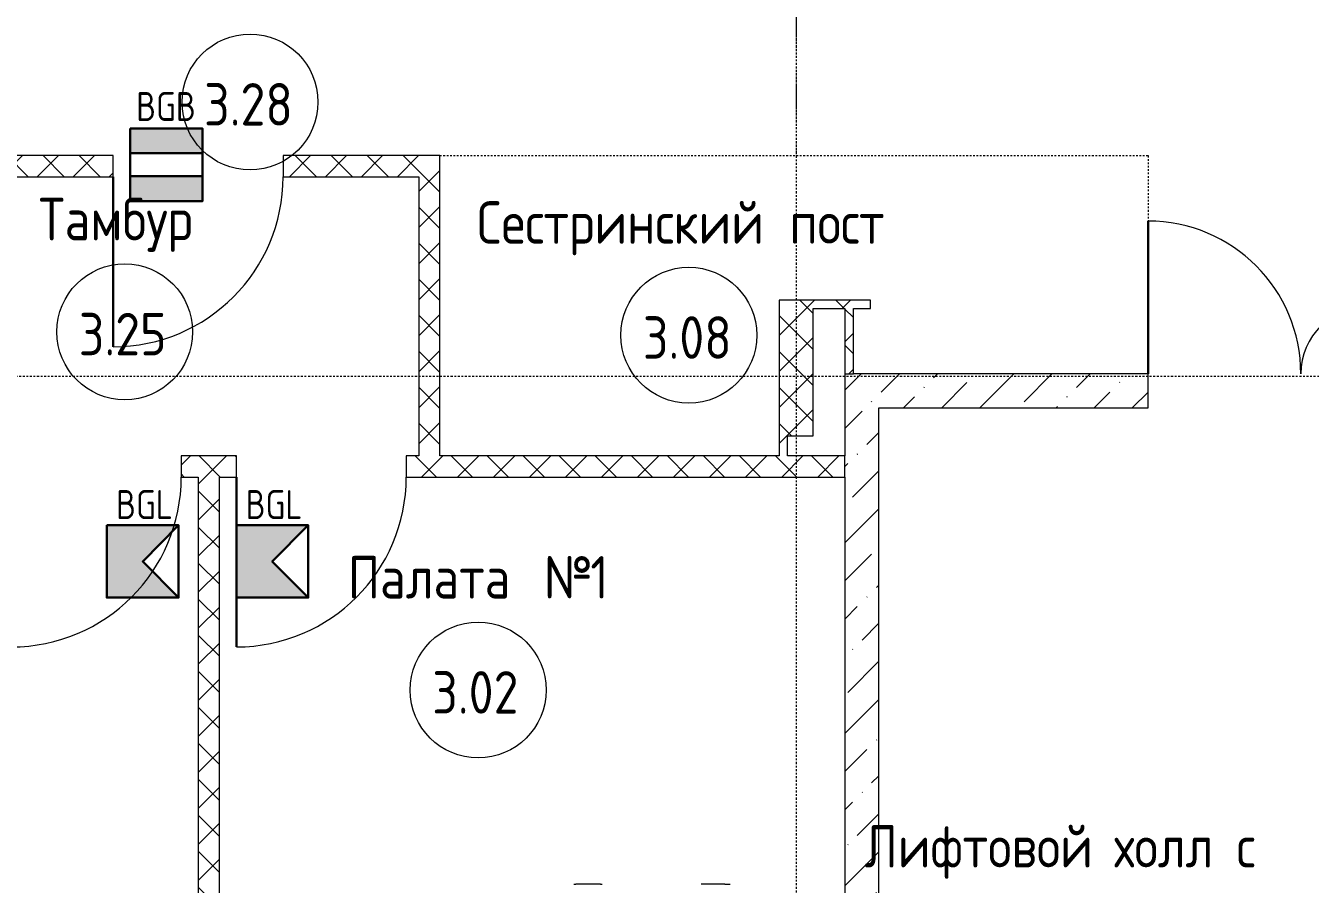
# Model space of a CAD drawing. Header units: millimetres. Extents: x -174154 to -170572, y -111302 to -109817.
# Drawn here: x -172432.5 to -172356.8, y -110912.2 to -110861.6 of the extents above; entities that cross this region are included whole.
import ezdxf

# ---------------------------------------------------------------- set-up
doc = ezdxf.new("R2010")
doc.units = ezdxf.units.MM
for name, pattern in [('ACAD_ISO02W100', [15, 12, -3]), ('ADSK_Линия сетки', [21, 12, -3, 3, -3]), ('ADSK_Штрих_ш3 п1_5', [4.5, 3, -1.5])]:
    doc.linetypes.add(name, pattern=pattern)
for name, color, linetype, lineweight in [('!Подложка', 252, 'ACAD_ISO02W100', 25), ('Двери', 7, 'Continuous', 18), ('Марки помещений', 7, 'Continuous', 18), ('ОПС', 1, 'Continuous', 30), ('Оси', 7, 'Continuous', 9), ('Панель', 7, 'Continuous', 18), ('ПС', 1, 'Continuous', 50), ('Специальное оборудование', 7, 'Continuous', 18), ('Стены разрез', 7, 'Continuous', 40), ('Стены штриховка', 7, 'Continuous', 18)]:
    doc.layers.add(name, color=color, linetype=linetype, lineweight=lineweight)
doc.layers.add('_Разделитель помещений_', color=4, linetype='ADSK_Штрих_ш3 п1_5', lineweight=40, true_color=0x00ffff)
doc.layers.add('PRSHEME', color=7, linetype='Continuous')
doc.styles.add('GOST Common', font='GOST Common.ttf', dxfattribs={"width": 0.9, "height": 250})
doc.styles.get("Standard").update_dxf_attribs({"font": 'GOST_A.TTF'})
pattern_1 = [(45, (30280, 12305), (-106.066, 106.066), []), (135, (30280, 12305), (-106.066, -106.066), [])]
pattern_2 = [(45, (30280, 12305), (84.1903, 308.6967), [396.875, -79.375, 3.353, -76.022])]

# ---------------------------------------------------------------- blocks, each defined once
blk = doc.blocks.new('*U10')
at = {"layer": 'PRSHEME', "lineweight": 25}
for points in [[(0, 299.7), (298.1, 299.7), (298.1, 198.4), (0, 198.4)], [(0, 102.8), (298.1, 102.8), (298.1, 0), (0, 0)]]:
    blk.add_hatch(color=30, dxfattribs=at).paths.add_polyline_path(points)
at = {"layer": 'PRSHEME', "color": 30, "lineweight": 30}
for p, q in [((0, 198.4), (298.1, 198.4)), ((0, 102.8), (298.1, 102.8))]:
    blk.add_line(p, q, dxfattribs=at)
at = {"layer": 'PRSHEME', "color": 30, "lineweight": 25}
for points in [[(0, 299.7), (298.1, 299.7), (298.1, 198.4), (0, 198.4)], [(0, 102.8), (298.1, 102.8), (298.1, 0), (0, 0)]]:
    blk.add_lwpolyline(points, close=True, dxfattribs=at)
at = {"layer": 'PRSHEME', "color": 30, "lineweight": 30}
blk.add_lwpolyline([(0, 299.7), (298.1, 299.7), (298.1, 0), (0, 0)], close=True, dxfattribs=at)
at = {"layer": 'ПС', "color": 0, "ltscale": 300, "insert": (147.7, 391), "char_height": 120, "width": 178.902, "attachment_point": 5, "bg_fill": 3, "box_fill_scale": 1, "bg_fill_color": 256, "bg_fill_transparency": 0}
blk.add_mtext('BGB', dxfattribs=at)
blk = doc.blocks.new('*U9')
at = {"layer": 'ОПС', "lineweight": 25, "ltscale": 10}
h = blk.add_hatch(color=5, dxfattribs=at)
h.dxf.hatch_style = 1
h.paths.add_polyline_path([(-0.1, 299.7), (-0.1, 0.5), (296.9, 0.5), (148.4, 150.1), (296.9, 299.7)])
at = {"layer": 'ОПС', "color": 5, "ltscale": 100}
blk.add_lwpolyline([(-0.1, 299.7), (296.9, 299.7), (296.9, 0.5), (-0.1, 0.5)], close=True, dxfattribs=at)
blk.add_lwpolyline([(296.9, 299.7), (148.4, 150.1), (296.9, 0.5)], dxfattribs=at)
at = {"layer": 'ПС', "color": 0, "ltscale": 300, "insert": (155.5, 385.2), "char_height": 120, "width": 171.598, "attachment_point": 5, "bg_fill": 3, "box_fill_scale": 1, "bg_fill_color": 256, "bg_fill_transparency": 0}
blk.add_mtext('BGL', dxfattribs=at)
blk = doc.blocks.new('Medical_All_ARJO_Enterprise-8000_Patient-Bed - Citadel-V3-В_АР_ПЭ_03 Этаж')
at = {"layer": 'Специальное оборудование'}
for p, q in [((-180.3, 516), (-177.6, 516)), ((-177.6, 516), (-172.9, 516)), ((-27.7, 516), (-172.9, 516)), ((-172.9, 516), (-172.9, 514.8)), ((-27.7, 514.8), (-27.7, 516)), ((-27.7, 516), (-23.1, 516)), ((-23.1, 516), (-20.3, 516)), ((704.7, 516), (568.2, 516)), ((704.7, 516), (718.3, 516)), ((718.3, 516), (728.2, 516)), ((728.2, 516), (732.2, 516))]:
    blk.add_line(p, q, dxfattribs=at)
at = {"layer": 'Специальное оборудование', "flags": 128}
for points in [[(-183, 515.1), (-181.7, 515.7), (-180.3, 516)], [(-20.3, 516), (-18.9, 515.7), (-17.6, 515.1)], [(732.2, 516), (734.3, 515.7), (736.3, 515.1)]]:
    blk.add_lwpolyline(points, dxfattribs=at)
at = {"layer": 'Специальное оборудование'}
for centre in [(568.2, 482.2), (704.7, 482.2)]:
    blk.add_ellipse(centre, major_axis=(0, 33.7), ratio=0.34202, start_param=0, end_param=0.261799, dxfattribs=at)
blk = doc.blocks.new('AC_Дверь_Двупольная_ПВХ - 1260х2080h М-799338-В_АР_ПЭ_03 Этаж')
at = {"layer": 'Панель', "lineweight": 30}
for p, q in [((-650, 100), (-650, 1000)), ((650, 100), (650, 500))]:
    blk.add_line(p, q, dxfattribs=at)
at = {"layer": 'Панель'}
for centre, radius, start, end in [((-650, 100), 900, 360, 90), ((650, 100), 400, 90, 180)]:
    blk.add_arc(centre, radius, start, end, dxfattribs=at)
blk = doc.blocks.new('AC_Дверь_Однопольная_ДеревяннаяНаружная_ГОСТ24698-81 - 960х2080h ГЛ-799317-В_АР_ПЭ_03 Этаж')
at = {"layer": 'Панель', "lineweight": 30}
blk.add_line((500, 62.5), (500, 1062.5), dxfattribs=at)
at = {"layer": 'Панель'}
blk.add_arc((500, 62.5), 1000, 90, 180, dxfattribs=at)
blk = doc.blocks.new('ADSK_Марка_Помещение_2_ГОСТ21-501-2011 - Имя и Категория-86712-В_АР_ПЭ_03 Этаж')
at = {"layer": 'Марки помещений'}
blk.add_circle((0, 0), 4, dxfattribs=at)
blk = doc.blocks.new('A$C7b4e20c5')
at = {"layer": 'Стены разрез', "lineweight": 20, "true_color": 0x636466}
h = blk.add_hatch(dxfattribs=at)
h.set_pattern_fill('FP_1', color=251, style=0, pattern_type=2)
h.set_pattern_definition(pattern_1)
h.paths.add_polyline_path([(12807.5, 6640), (12807.5, 6765), (12009.1, 6765), (12009.1, 6640), (12138.9, 6640)])
h.paths.add_polyline_path([(11009.1, 6640), (11009.1, 6765), (4555, 6765), (4555, 6640), (10109.1, 6640)])
h.paths.add_polyline_path([(3555, 6640), (3555, 6765), (2555, 6765), (2555, 6640), (3125.2, 6640)])
h = blk.add_hatch(dxfattribs=at)
h.set_pattern_fill('FP_1', color=251, style=0, pattern_type=2)
h.set_pattern_definition(pattern_1)
h.paths.add_polyline_path([(12932.5, 4997.5), (12932.5, 6765), (12807.5, 6765), (12807.5, 4997.5)])
h = blk.add_hatch(dxfattribs=at)
h.set_pattern_fill('FP_1', color=251, style=0, pattern_type=2)
h.set_pattern_definition(pattern_1)
h.paths.add_polyline_path([(15130, 5115), (15130, 5915), (14930, 5915), (14930, 5115), (14980, 5115)])
h = blk.add_hatch(dxfattribs=at)
h.set_pattern_fill('FP_1', color=251, style=0, pattern_type=2)
h.set_pattern_definition(pattern_1)
h.paths.add_polyline_path([(15367.5, 5865), (15467.5, 5865), (15467.5, 5915), (15130, 5915), (15130, 5865), (15317.5, 5865)])
h = blk.add_hatch(dxfattribs=at)
h.set_pattern_fill('FP_1', color=251, style=0, pattern_type=2)
h.set_pattern_definition(pattern_1)
h.paths.add_polyline_path([(15367.5, 5480), (15367.5, 5865), (15317.5, 5865), (15317.5, 5480)])
h = blk.add_hatch(dxfattribs=at)
h.set_pattern_fill('FP_4', color=251, style=0, pattern_type=2)
h.set_pattern_definition(pattern_2)
h.paths.add_polyline_path([(18449.1, 5280), (18449.6, 5308), (18602.5, 5308), (18602.5, 5480), (18402.5, 5480), (18402.5, 5280)])
h.paths.add_polyline_path([(17102.5, 5280), (17102.5, 5480), (15317.5, 5480), (15317.5, 5280), (15517.5, 5280)])
h = blk.add_hatch(dxfattribs=at)
h.set_pattern_fill('FP_4', color=251, style=0, pattern_type=2)
h.set_pattern_definition(pattern_2)
h.paths.add_polyline_path([(15517.5, 210), (15517.5, 5280), (15317.5, 5280), (15317.5, 210)])
h = blk.add_hatch(dxfattribs=at)
h.set_pattern_fill('FP_1', color=251, style=0, pattern_type=2)
h.set_pattern_definition(pattern_1)
h.paths.add_polyline_path([(14980, 4997.5), (14980, 5115), (14930, 5115), (14930, 4997.5)])
h = blk.add_hatch(dxfattribs=at)
h.set_pattern_fill('FP_1', color=251, style=0, pattern_type=2)
h.set_pattern_definition(pattern_1)
h.paths.add_polyline_path([(15143.4, 4872.5), (15317.5, 4872.5), (15317.5, 4997.5), (12734.1, 4997.5), (12734.1, 4872.5)])
h.paths.add_polyline_path([(11634.1, 4872.5), (11734.1, 4872.5), (11734.1, 4997.5), (11409.1, 4997.5), (11409.1, 4872.5), (11509.1, 4872.5)])
h.paths.add_polyline_path([(10409.1, 4872.5), (10409.1, 4997.5), (5165.1, 4997.5), (5165.1, 4872.5), (9134.3, 4872.5)])
h.paths.add_polyline_path([(4080, 4872.5), (4165.1, 4872.5), (4165.1, 4997.5), (4080, 4997.5), (4080, 4960)])
h = blk.add_hatch(dxfattribs=at)
h.set_pattern_fill('FP_1', color=251, style=0, pattern_type=2)
h.set_pattern_definition(pattern_1)
h.paths.add_polyline_path([(11634.1, 430), (11634.1, 4872.5), (11509.1, 4872.5), (11509.1, 430)])
at = {"layer": '_Разделитель помещений_', "color": 251, "lineweight": 20, "true_color": 0x636466}
for p, q in [((15030, 8110.5), (15030, 6765)), ((12932.5, 6765), (17102.5, 6765)), ((17102.5, 6765), (17102.5, 5480))]:
    blk.add_line(p, q, dxfattribs=at)
at = {"layer": 'Оси', "linetype": 'ADSK_Линия сетки'}
for p, q in [((15030, 16592.9), (15030, -2195)), ((32579.7, 5465), (-1856.4, 5465))]:
    blk.add_line(p, q, dxfattribs=at)
at = {"layer": 'Стены разрез', "color": 251, "lineweight": 20, "true_color": 0x636466}
for p, q in [((11009.1, 6765), (4555, 6765)), ((11009.1, 6640), (11009.1, 6765)), ((12932.5, 6765), (12009.1, 6765)), ((12009.1, 6765), (12009.1, 6640)), ((12932.5, 4997.5), (12932.5, 6765)), ((10109.1, 6640), (11009.1, 6640)), ((12009.1, 6640), (12807.5, 6640)), ((12807.5, 6640), (12807.5, 4997.5)), ((15130, 5915), (14930, 5915)), ((14930, 5915), (14930, 5115)), ((15467.5, 5915), (15130, 5915)), ((15467.5, 5865), (15467.5, 5915)), ((15130, 5115), (15130, 5865)), ((15130, 5865), (15317.5, 5865)), ((15317.5, 5865), (15317.5, 4997.5)), ((15367.5, 5865), (15467.5, 5865)), ((15367.5, 5480), (15367.5, 5865)), ((17102.5, 5480), (15367.5, 5480)), ((17102.5, 5280), (17102.5, 5480)), ((15517.5, 5280), (17102.5, 5280)), ((15517.5, 1980), (15517.5, 5280)), ((14930, 5115), (14930, 4997.5)), ((14980, 5115), (15130, 5115)), ((14980, 4997.5), (14980, 5115)), ((11734.1, 4997.5), (11409.1, 4997.5)), ((11409.1, 4997.5), (11409.1, 4872.5)), ((11734.1, 4872.5), (11734.1, 4997.5)), ((12807.5, 4997.5), (12734.1, 4997.5)), ((12734.1, 4997.5), (12734.1, 4872.5)), ((14930, 4997.5), (12932.5, 4997.5)), ((15317.5, 4997.5), (14980, 4997.5)), ((11409.1, 4872.5), (11509.1, 4872.5)), ((11509.1, 4872.5), (11509.1, 430)), ((11634.1, 430), (11634.1, 4872.5)), ((11634.1, 4872.5), (11734.1, 4872.5)), ((12734.1, 4872.5), (15317.5, 4872.5)), ((15317.5, 4872.5), (15317.5, 430))]:
    blk.add_line(p, q, dxfattribs=at)
at = {"layer": 'Стены штриховка', "color": 251, "lineweight": 20, "true_color": 0x636466}
for p, q in [((15317.5, 5480), (15367.5, 5480)), ((15317.5, 4872.5), (15317.5, 4997.5))]:
    blk.add_line(p, q, dxfattribs=at)
at = {"layer": 'Двери', "color": 251, "lineweight": 20, "true_color": 0x636466, "rotation": 180}
for p in [(11509.1, 6702.5), (10909.1, 4935), (12234.1, 4935)]:
    blk.add_blockref('AC_Дверь_Однопольная_ДеревяннаяНаружная_ГОСТ24698-81 - 960х2080h ГЛ-799317-В_АР_ПЭ_03 Этаж', p, dxfattribs=at)
at = {"layer": 'Двери', "color": 251, "lineweight": 20, "true_color": 0x636466}
blk.add_blockref('AC_Дверь_Двупольная_ПВХ - 1260х2080h М-799338-В_АР_ПЭ_03 Этаж', (17752.5, 5380), dxfattribs=at)
at = {"layer": 'Марки помещений', "color": 251, "lineweight": 20, "true_color": 0x636466, "xscale": 99.99999999999993, "yscale": 99.99999999999993, "zscale": 99.99999999999993}
for p in [(11814.3, 7080.9), (11076.4, 5727.7), (14398.2, 5707.7), (13157.7, 3618.5)]:
    blk.add_blockref('ADSK_Марка_Помещение_2_ГОСТ21-501-2011 - Имя и Категория-86712-В_АР_ПЭ_03 Этаж', p, dxfattribs=at)
at = {"layer": 'Специальное оборудование', "color": 251, "lineweight": 20, "true_color": 0x636466}
blk.add_blockref('Medical_All_ARJO_Enterprise-8000_Patient-Bed - Citadel-V3-В_АР_ПЭ_03 Этаж', (13905, 1960), dxfattribs=at)
at = {"layer": 'Марки помещений', "color": 251, "lineweight": 20, "true_color": 0x636466, "char_height": 250, "attachment_point": 1, "style": 'GOST Common'}
for s, insert, width in [('3.28', (11543.7, 7192.3), 663.797), ('Тамбур', (10570.4, 6516.4), 1233.797), ('Сестринский', (13151.1, 6496.4), 2135.695), ('пост', (14990.6, 6496.4), 800.886), ('3.25', (10805.8, 5839.1), 663.797), ('3.08', (14127.6, 5819.1), 663.797), ('Палата', (12389.8, 4407.1), 1305.949), ('\\fGOST Common|b0|i0|c204|p34|;\\W.9;№', (13544.7, 4407.1), 331.899), ('\\fGOST Common|b0|i0|c204|p34|;\\W.9;1', (13818.6, 4407.1), 137.089), ('3.02', (12887.1, 3729.8), 663.797), ('Лифтовой', (15433, 2823.7), 1688.354), ('холл', (16903.4, 2823.7), 779.24), ('\\fGOST Common|b0|i0|c204|p34|;\\W.9;с', (17623.8, 2823.7), 165.949)]:
    blk.add_mtext(s, dxfattribs=dict(at, insert=insert, width=width))

msp = doc.modelspace()

# ---------------------------------------------------------------- block references
at = {"layer": 'ПС', "color": 0, "xscale": 0.01424277820484836, "yscale": 0.01424277820484836, "zscale": 0.01424277820484836}
for name, p in [('*U10', (-172426.298, -110871.936)), ('*U9', (-172427.682, -110895.292)), ('*U9', (-172420.051, -110895.292))]:
    msp.add_blockref(name, p, dxfattribs=at)

# ---------------------------------------------------------------- next in the draw order: block references
at = {"layer": '!Подложка', "ltscale": 20, "xscale": 0.01, "yscale": 0.01, "zscale": 0.01}
msp.add_blockref('A$C7b4e20c5', (-172537.389, -110936.912), dxfattribs=at)

doc.saveas('drawing.dxf')
